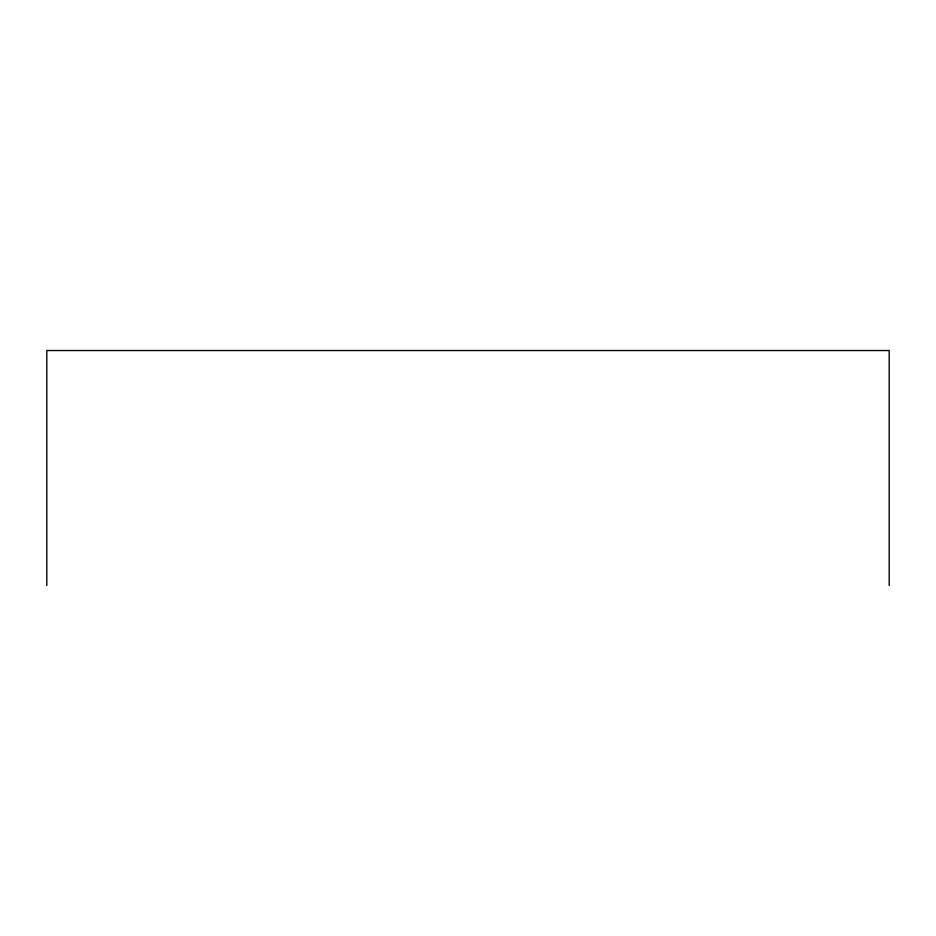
<?xml version="1.0" encoding="UTF-8"?>
<svg xmlns="http://www.w3.org/2000/svg" width="936" height="936" viewBox="0 0 936 936"><rect width="100%" height="100%" fill="white"/><g stroke="black" fill="none" stroke-linecap="round" stroke-linejoin="round"><path stroke-width="1.4" d="M889.2 585.468L889.2 350.532L46.8 350.532L46.8 585.468"/></g></svg>
